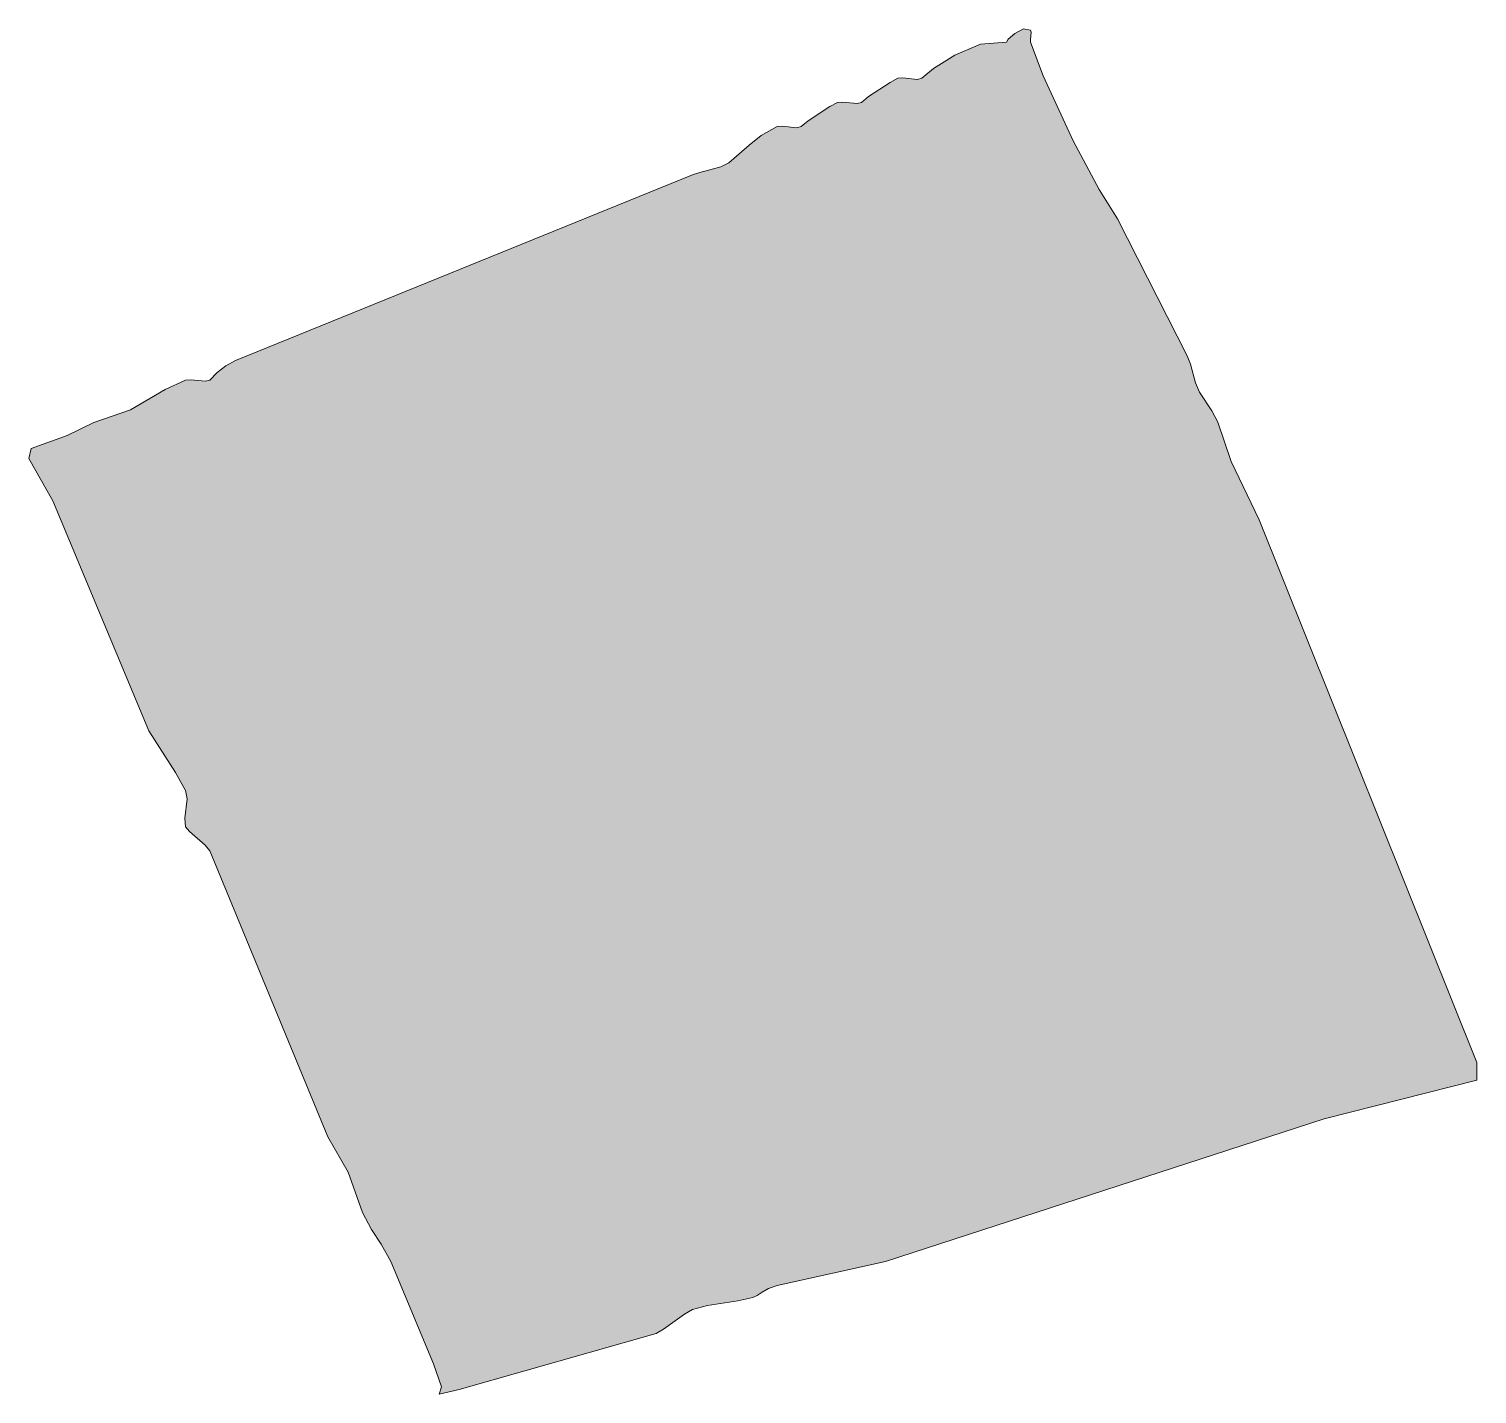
# Model space of a CAD drawing. Header units: inches. Extents: x -418 to 822, y -439 to 855.
# Drawn here: x 809.28 to 821.98, y -82.05 to -70.08 of the extents above; entities that cross this region are included whole.
import ezdxf

# ---------------------------------------------------------------- set-up
doc = ezdxf.new("R2010")
doc.units = ezdxf.units.IN
doc.header["$MEASUREMENT"] = 0
doc.layers.add('Layer 1', color=7, linetype='Continuous')

msp = doc.modelspace()

# ---------------------------------------------------------------- hatches: boundary and pattern name
at = {"layer": 'Layer 1', "true_color": 0xffffff}
h = msp.add_hatch(color=7, dxfattribs=at)
edge = h.paths.add_edge_path()
edge.add_spline(control_points=[(817.853, -70.194), (817.853, -70.194), (817.868, -70.168), (817.868, -70.168), (817.868, -70.168), (817.928, -70.118), (817.928, -70.118), (817.928, -70.118), (818.004, -70.079), (818.004, -70.079), (818.004, -70.079), (818.064, -70.089), (818.064, -70.089), (818.064, -70.089), (818.069, -70.108), (818.069, -70.108), (818.069, -70.108), (818.063, -70.172), (818.063, -70.172), (818.063, -70.172), (818.064, -70.194), (818.064, -70.194), (818.064, -70.194), (818.175, -70.49), (818.175, -70.49), (818.175, -70.49), (818.438, -71.059), (818.438, -71.059), (818.438, -71.059), (818.666, -71.486), (818.666, -71.486), (818.666, -71.486), (818.827, -71.745), (818.827, -71.745), (818.827, -71.745), (819.44, -72.947), (819.44, -72.947), (819.44, -72.947), (819.467, -73.019), (819.467, -73.019), (819.467, -73.019), (819.512, -73.182), (819.512, -73.182), (819.512, -73.182), (819.547, -73.266), (819.547, -73.266), (819.547, -73.266), (819.655, -73.429), (819.655, -73.429), (819.655, -73.429), (819.707, -73.527), (819.707, -73.527), (819.707, -73.527), (819.826, -73.873), (819.826, -73.873), (819.826, -73.873), (820.069, -74.385), (820.069, -74.385), (820.069, -74.385), (821.979, -79.145), (821.979, -79.145), (821.979, -79.145), (821.981, -79.301), (821.981, -79.301), (821.981, -79.301), (820.641, -79.64), (820.641, -79.64), (820.641, -79.64), (816.793, -80.889), (816.793, -80.889), (816.793, -80.889), (815.841, -81.101), (815.841, -81.101), (815.841, -81.101), (815.766, -81.128), (815.766, -81.128), (815.766, -81.128), (815.71, -81.159), (815.71, -81.159), (815.71, -81.159), (815.666, -81.188), (815.666, -81.188), (815.666, -81.188), (815.629, -81.206), (815.629, -81.206), (815.629, -81.206), (815.498, -81.236), (815.498, -81.236), (815.498, -81.236), (815.23, -81.277), (815.23, -81.277), (815.23, -81.277), (815.1, -81.312), (815.1, -81.312), (815.1, -81.312), (815.029, -81.353), (815.029, -81.353), (815.029, -81.353), (814.845, -81.485), (814.845, -81.485), (814.845, -81.485), (814.781, -81.523), (814.781, -81.523), (814.781, -81.523), (813.051, -82.014), (813.051, -82.014), (813.051, -82.014), (812.876, -82.053), (812.876, -82.053), (812.876, -82.053), (812.896, -81.989), (812.896, -81.989), (812.896, -81.989), (812.827, -81.788), (812.827, -81.788), (812.827, -81.788), (812.452, -80.889), (812.452, -80.889), (812.452, -80.889), (812.369, -80.739), (812.369, -80.739), (812.369, -80.739), (812.284, -80.609), (812.284, -80.609), (812.284, -80.609), (812.204, -80.459), (812.204, -80.459), (812.204, -80.459), (812.078, -80.107), (812.078, -80.107), (812.078, -80.107), (811.9, -79.797), (811.9, -79.797), (811.9, -79.797), (810.864, -77.289), (810.864, -77.289), (810.864, -77.289), (810.823, -77.239), (810.823, -77.239), (810.823, -77.239), (810.688, -77.119), (810.688, -77.119), (810.688, -77.119), (810.652, -77.077), (810.652, -77.077), (810.652, -77.077), (810.646, -77.001), (810.646, -77.001), (810.646, -77.001), (810.665, -76.833), (810.665, -76.833), (810.665, -76.833), (810.652, -76.759), (810.652, -76.759), (810.652, -76.759), (810.563, -76.601), (810.563, -76.601), (810.563, -76.601), (810.331, -76.236), (810.331, -76.236), (810.331, -76.236), (809.487, -74.218), (809.487, -74.218), (809.487, -74.218), (809.278, -73.847), (809.278, -73.847), (809.278, -73.847), (809.298, -73.76), (809.298, -73.76), (809.298, -73.76), (809.614, -73.645), (809.614, -73.645), (809.614, -73.645), (809.848, -73.531), (809.848, -73.531), (809.848, -73.531), (810.169, -73.419), (810.169, -73.419), (810.169, -73.419), (810.474, -73.242), (810.474, -73.242), (810.474, -73.242), (810.652, -73.159), (810.652, -73.159), (810.652, -73.159), (810.697, -73.157), (810.697, -73.157), (810.697, -73.157), (810.826, -73.169), (810.826, -73.169), (810.826, -73.169), (810.864, -73.159), (810.864, -73.159), (810.864, -73.159), (810.93, -73.093), (810.93, -73.093), (810.93, -73.093), (811.005, -73.035), (811.005, -73.035), (811.005, -73.035), (811.09, -72.986), (811.09, -72.986), (811.09, -72.986), (815.1, -71.359), (815.1, -71.359), (815.1, -71.359), (815.164, -71.338), (815.164, -71.338), (815.164, -71.338), (815.347, -71.288), (815.347, -71.288), (815.347, -71.288), (815.417, -71.253), (815.417, -71.253), (815.417, -71.253), (815.595, -71.097), (815.595, -71.097), (815.595, -71.097), (815.702, -71.014), (815.702, -71.014), (815.702, -71.014), (815.841, -70.936), (815.841, -70.936), (815.841, -70.936), (815.886, -70.933), (815.886, -70.933), (815.886, -70.933), (816.014, -70.946), (816.014, -70.946), (816.014, -70.946), (816.053, -70.936), (816.053, -70.936), (816.053, -70.936), (816.113, -70.884), (816.113, -70.884), (816.113, -70.884), (816.305, -70.76), (816.305, -70.76), (816.305, -70.76), (816.37, -70.724), (816.37, -70.724), (816.37, -70.724), (816.415, -70.721), (816.415, -70.721), (816.415, -70.721), (816.543, -70.734), (816.543, -70.734), (816.543, -70.734), (816.582, -70.724), (816.582, -70.724), (816.582, -70.724), (816.643, -70.672), (816.643, -70.672), (816.643, -70.672), (816.834, -70.548), (816.834, -70.548), (816.834, -70.548), (816.899, -70.512), (816.899, -70.512), (816.899, -70.512), (816.944, -70.509), (816.944, -70.509), (816.944, -70.509), (817.072, -70.522), (817.072, -70.522), (817.072, -70.522), (817.111, -70.512), (817.111, -70.512), (817.111, -70.512), (817.213, -70.426), (817.213, -70.426), (817.213, -70.426), (817.399, -70.308), (817.399, -70.308), (817.399, -70.308), (817.627, -70.213), (817.627, -70.213), (817.627, -70.213), (817.853, -70.194), (817.853, -70.194), (817.853, -70.194), (817.853, -70.194), (817.853, -70.194), (817.853, -70.194), (817.853, -70.194), (817.853, -70.194)], knot_values=[0, 0, 0, 0, 1, 1, 1, 2, 2, 2, 3, 3, 3, 4, 4, 4, 5, 5, 5, 6, 6, 6, 7, 7, 7, 8, 8, 8, 9, 9, 9, 10, 10, 10, 11, 11, 11, 12, 12, 12, 13, 13, 13, 14, 14, 14, 15, 15, 15, 16, 16, 16, 17, 17, 17, 18, 18, 18, 19, 19, 19, 20, 20, 20, 21, 21, 21, 22, 22, 22, 23, 23, 23, 24, 24, 24, 25, 25, 25, 26, 26, 26, 27, 27, 27, 28, 28, 28, 29, 29, 29, 30, 30, 30, 31, 31, 31, 32, 32, 32, 33, 33, 33, 34, 34, 34, 35, 35, 35, 36, 36, 36, 37, 37, 37, 38, 38, 38, 39, 39, 39, 40, 40, 40, 41, 41, 41, 42, 42, 42, 43, 43, 43, 44, 44, 44, 45, 45, 45, 46, 46, 46, 47, 47, 47, 48, 48, 48, 49, 49, 49, 50, 50, 50, 51, 51, 51, 52, 52, 52, 53, 53, 53, 54, 54, 54, 55, 55, 55, 56, 56, 56, 57, 57, 57, 58, 58, 58, 59, 59, 59, 60, 60, 60, 61, 61, 61, 62, 62, 62, 63, 63, 63, 64, 64, 64, 65, 65, 65, 66, 66, 66, 67, 67, 67, 68, 68, 68, 69, 69, 69, 70, 70, 70, 71, 71, 71, 72, 72, 72, 73, 73, 73, 74, 74, 74, 75, 75, 75, 76, 76, 76, 77, 77, 77, 78, 78, 78, 79, 79, 79, 80, 80, 80, 81, 81, 81, 82, 82, 82, 83, 83, 83, 84, 84, 84, 85, 85, 85, 86, 86, 86, 87, 87, 87, 88, 88, 88, 89, 89, 89, 90, 90, 90, 91, 91, 91, 92, 92, 92, 93, 93, 93, 94, 94, 94, 95, 95, 95, 95], degree=3, periodic=1)

# ---------------------------------------------------------------- linework, layer by layer
at = {"layer": 'Layer 1', "lineweight": 0}
msp.add_open_spline([(817.853, -70.194), (817.853, -70.194), (817.868, -70.168), (817.868, -70.168), (817.868, -70.168), (817.928, -70.118), (817.928, -70.118), (817.928, -70.118), (818.004, -70.079), (818.004, -70.079), (818.004, -70.079), (818.064, -70.089), (818.064, -70.089), (818.064, -70.089), (818.069, -70.108), (818.069, -70.108), (818.069, -70.108), (818.063, -70.172), (818.063, -70.172), (818.063, -70.172), (818.064, -70.194), (818.064, -70.194), (818.064, -70.194), (818.175, -70.49), (818.175, -70.49), (818.175, -70.49), (818.438, -71.059), (818.438, -71.059), (818.438, -71.059), (818.666, -71.486), (818.666, -71.486), (818.666, -71.486), (818.827, -71.745), (818.827, -71.745), (818.827, -71.745), (819.44, -72.947), (819.44, -72.947), (819.44, -72.947), (819.467, -73.019), (819.467, -73.019), (819.467, -73.019), (819.512, -73.182), (819.512, -73.182), (819.512, -73.182), (819.547, -73.266), (819.547, -73.266), (819.547, -73.266), (819.655, -73.429), (819.655, -73.429), (819.655, -73.429), (819.707, -73.527), (819.707, -73.527), (819.707, -73.527), (819.826, -73.873), (819.826, -73.873), (819.826, -73.873), (820.069, -74.385), (820.069, -74.385), (820.069, -74.385), (821.979, -79.145), (821.979, -79.145), (821.979, -79.145), (821.981, -79.301), (821.981, -79.301), (821.981, -79.301), (820.641, -79.64), (820.641, -79.64), (820.641, -79.64), (816.793, -80.889), (816.793, -80.889), (816.793, -80.889), (815.841, -81.101), (815.841, -81.101), (815.841, -81.101), (815.766, -81.128), (815.766, -81.128), (815.766, -81.128), (815.71, -81.159), (815.71, -81.159), (815.71, -81.159), (815.666, -81.188), (815.666, -81.188), (815.666, -81.188), (815.629, -81.206), (815.629, -81.206), (815.629, -81.206), (815.498, -81.236), (815.498, -81.236), (815.498, -81.236), (815.23, -81.277), (815.23, -81.277), (815.23, -81.277), (815.1, -81.312), (815.1, -81.312), (815.1, -81.312), (815.029, -81.353), (815.029, -81.353), (815.029, -81.353), (814.845, -81.485), (814.845, -81.485), (814.845, -81.485), (814.781, -81.523), (814.781, -81.523), (814.781, -81.523), (813.051, -82.014), (813.051, -82.014), (813.051, -82.014), (812.876, -82.053), (812.876, -82.053), (812.876, -82.053), (812.896, -81.989), (812.896, -81.989), (812.896, -81.989), (812.827, -81.788), (812.827, -81.788), (812.827, -81.788), (812.452, -80.889), (812.452, -80.889), (812.452, -80.889), (812.369, -80.739), (812.369, -80.739), (812.369, -80.739), (812.284, -80.609), (812.284, -80.609), (812.284, -80.609), (812.204, -80.459), (812.204, -80.459), (812.204, -80.459), (812.078, -80.107), (812.078, -80.107), (812.078, -80.107), (811.9, -79.797), (811.9, -79.797), (811.9, -79.797), (810.864, -77.289), (810.864, -77.289), (810.864, -77.289), (810.823, -77.239), (810.823, -77.239), (810.823, -77.239), (810.688, -77.119), (810.688, -77.119), (810.688, -77.119), (810.652, -77.077), (810.652, -77.077), (810.652, -77.077), (810.646, -77.001), (810.646, -77.001), (810.646, -77.001), (810.665, -76.833), (810.665, -76.833), (810.665, -76.833), (810.652, -76.759), (810.652, -76.759), (810.652, -76.759), (810.563, -76.601), (810.563, -76.601), (810.563, -76.601), (810.331, -76.236), (810.331, -76.236), (810.331, -76.236), (809.487, -74.218), (809.487, -74.218), (809.487, -74.218), (809.278, -73.847), (809.278, -73.847), (809.278, -73.847), (809.298, -73.76), (809.298, -73.76), (809.298, -73.76), (809.614, -73.645), (809.614, -73.645), (809.614, -73.645), (809.848, -73.531), (809.848, -73.531), (809.848, -73.531), (810.169, -73.419), (810.169, -73.419), (810.169, -73.419), (810.474, -73.242), (810.474, -73.242), (810.474, -73.242), (810.652, -73.159), (810.652, -73.159), (810.652, -73.159), (810.697, -73.157), (810.697, -73.157), (810.697, -73.157), (810.826, -73.169), (810.826, -73.169), (810.826, -73.169), (810.864, -73.159), (810.864, -73.159), (810.864, -73.159), (810.93, -73.093), (810.93, -73.093), (810.93, -73.093), (811.005, -73.035), (811.005, -73.035), (811.005, -73.035), (811.09, -72.986), (811.09, -72.986), (811.09, -72.986), (815.1, -71.359), (815.1, -71.359), (815.1, -71.359), (815.164, -71.338), (815.164, -71.338), (815.164, -71.338), (815.347, -71.288), (815.347, -71.288), (815.347, -71.288), (815.417, -71.253), (815.417, -71.253), (815.417, -71.253), (815.595, -71.097), (815.595, -71.097), (815.595, -71.097), (815.702, -71.014), (815.702, -71.014), (815.702, -71.014), (815.841, -70.936), (815.841, -70.936), (815.841, -70.936), (815.886, -70.933), (815.886, -70.933), (815.886, -70.933), (816.014, -70.946), (816.014, -70.946), (816.014, -70.946), (816.053, -70.936), (816.053, -70.936), (816.053, -70.936), (816.113, -70.884), (816.113, -70.884), (816.113, -70.884), (816.305, -70.76), (816.305, -70.76), (816.305, -70.76), (816.37, -70.724), (816.37, -70.724), (816.37, -70.724), (816.415, -70.721), (816.415, -70.721), (816.415, -70.721), (816.543, -70.734), (816.543, -70.734), (816.543, -70.734), (816.582, -70.724), (816.582, -70.724), (816.582, -70.724), (816.643, -70.672), (816.643, -70.672), (816.643, -70.672), (816.834, -70.548), (816.834, -70.548), (816.834, -70.548), (816.899, -70.512), (816.899, -70.512), (816.899, -70.512), (816.944, -70.509), (816.944, -70.509), (816.944, -70.509), (817.072, -70.522), (817.072, -70.522), (817.072, -70.522), (817.111, -70.512), (817.111, -70.512), (817.111, -70.512), (817.213, -70.426), (817.213, -70.426), (817.213, -70.426), (817.399, -70.308), (817.399, -70.308), (817.399, -70.308), (817.627, -70.213), (817.627, -70.213), (817.627, -70.213), (817.853, -70.194), (817.853, -70.194), (817.853, -70.194), (817.853, -70.194), (817.853, -70.194), (817.853, -70.194), (817.853, -70.194), (817.853, -70.194)], degree=3, knots=[0, 0, 0, 0, 1, 1, 1, 2, 2, 2, 3, 3, 3, 4, 4, 4, 5, 5, 5, 6, 6, 6, 7, 7, 7, 8, 8, 8, 9, 9, 9, 10, 10, 10, 11, 11, 11, 12, 12, 12, 13, 13, 13, 14, 14, 14, 15, 15, 15, 16, 16, 16, 17, 17, 17, 18, 18, 18, 19, 19, 19, 20, 20, 20, 21, 21, 21, 22, 22, 22, 23, 23, 23, 24, 24, 24, 25, 25, 25, 26, 26, 26, 27, 27, 27, 28, 28, 28, 29, 29, 29, 30, 30, 30, 31, 31, 31, 32, 32, 32, 33, 33, 33, 34, 34, 34, 35, 35, 35, 36, 36, 36, 37, 37, 37, 38, 38, 38, 39, 39, 39, 40, 40, 40, 41, 41, 41, 42, 42, 42, 43, 43, 43, 44, 44, 44, 45, 45, 45, 46, 46, 46, 47, 47, 47, 48, 48, 48, 49, 49, 49, 50, 50, 50, 51, 51, 51, 52, 52, 52, 53, 53, 53, 54, 54, 54, 55, 55, 55, 56, 56, 56, 57, 57, 57, 58, 58, 58, 59, 59, 59, 60, 60, 60, 61, 61, 61, 62, 62, 62, 63, 63, 63, 64, 64, 64, 65, 65, 65, 66, 66, 66, 67, 67, 67, 68, 68, 68, 69, 69, 69, 70, 70, 70, 71, 71, 71, 72, 72, 72, 73, 73, 73, 74, 74, 74, 75, 75, 75, 76, 76, 76, 77, 77, 77, 78, 78, 78, 79, 79, 79, 80, 80, 80, 81, 81, 81, 82, 82, 82, 83, 83, 83, 84, 84, 84, 85, 85, 85, 86, 86, 86, 87, 87, 87, 88, 88, 88, 89, 89, 89, 90, 90, 90, 91, 91, 91, 92, 92, 92, 93, 93, 93, 94, 94, 94, 95, 95, 95, 95], dxfattribs=at)

doc.saveas('drawing.dxf')
